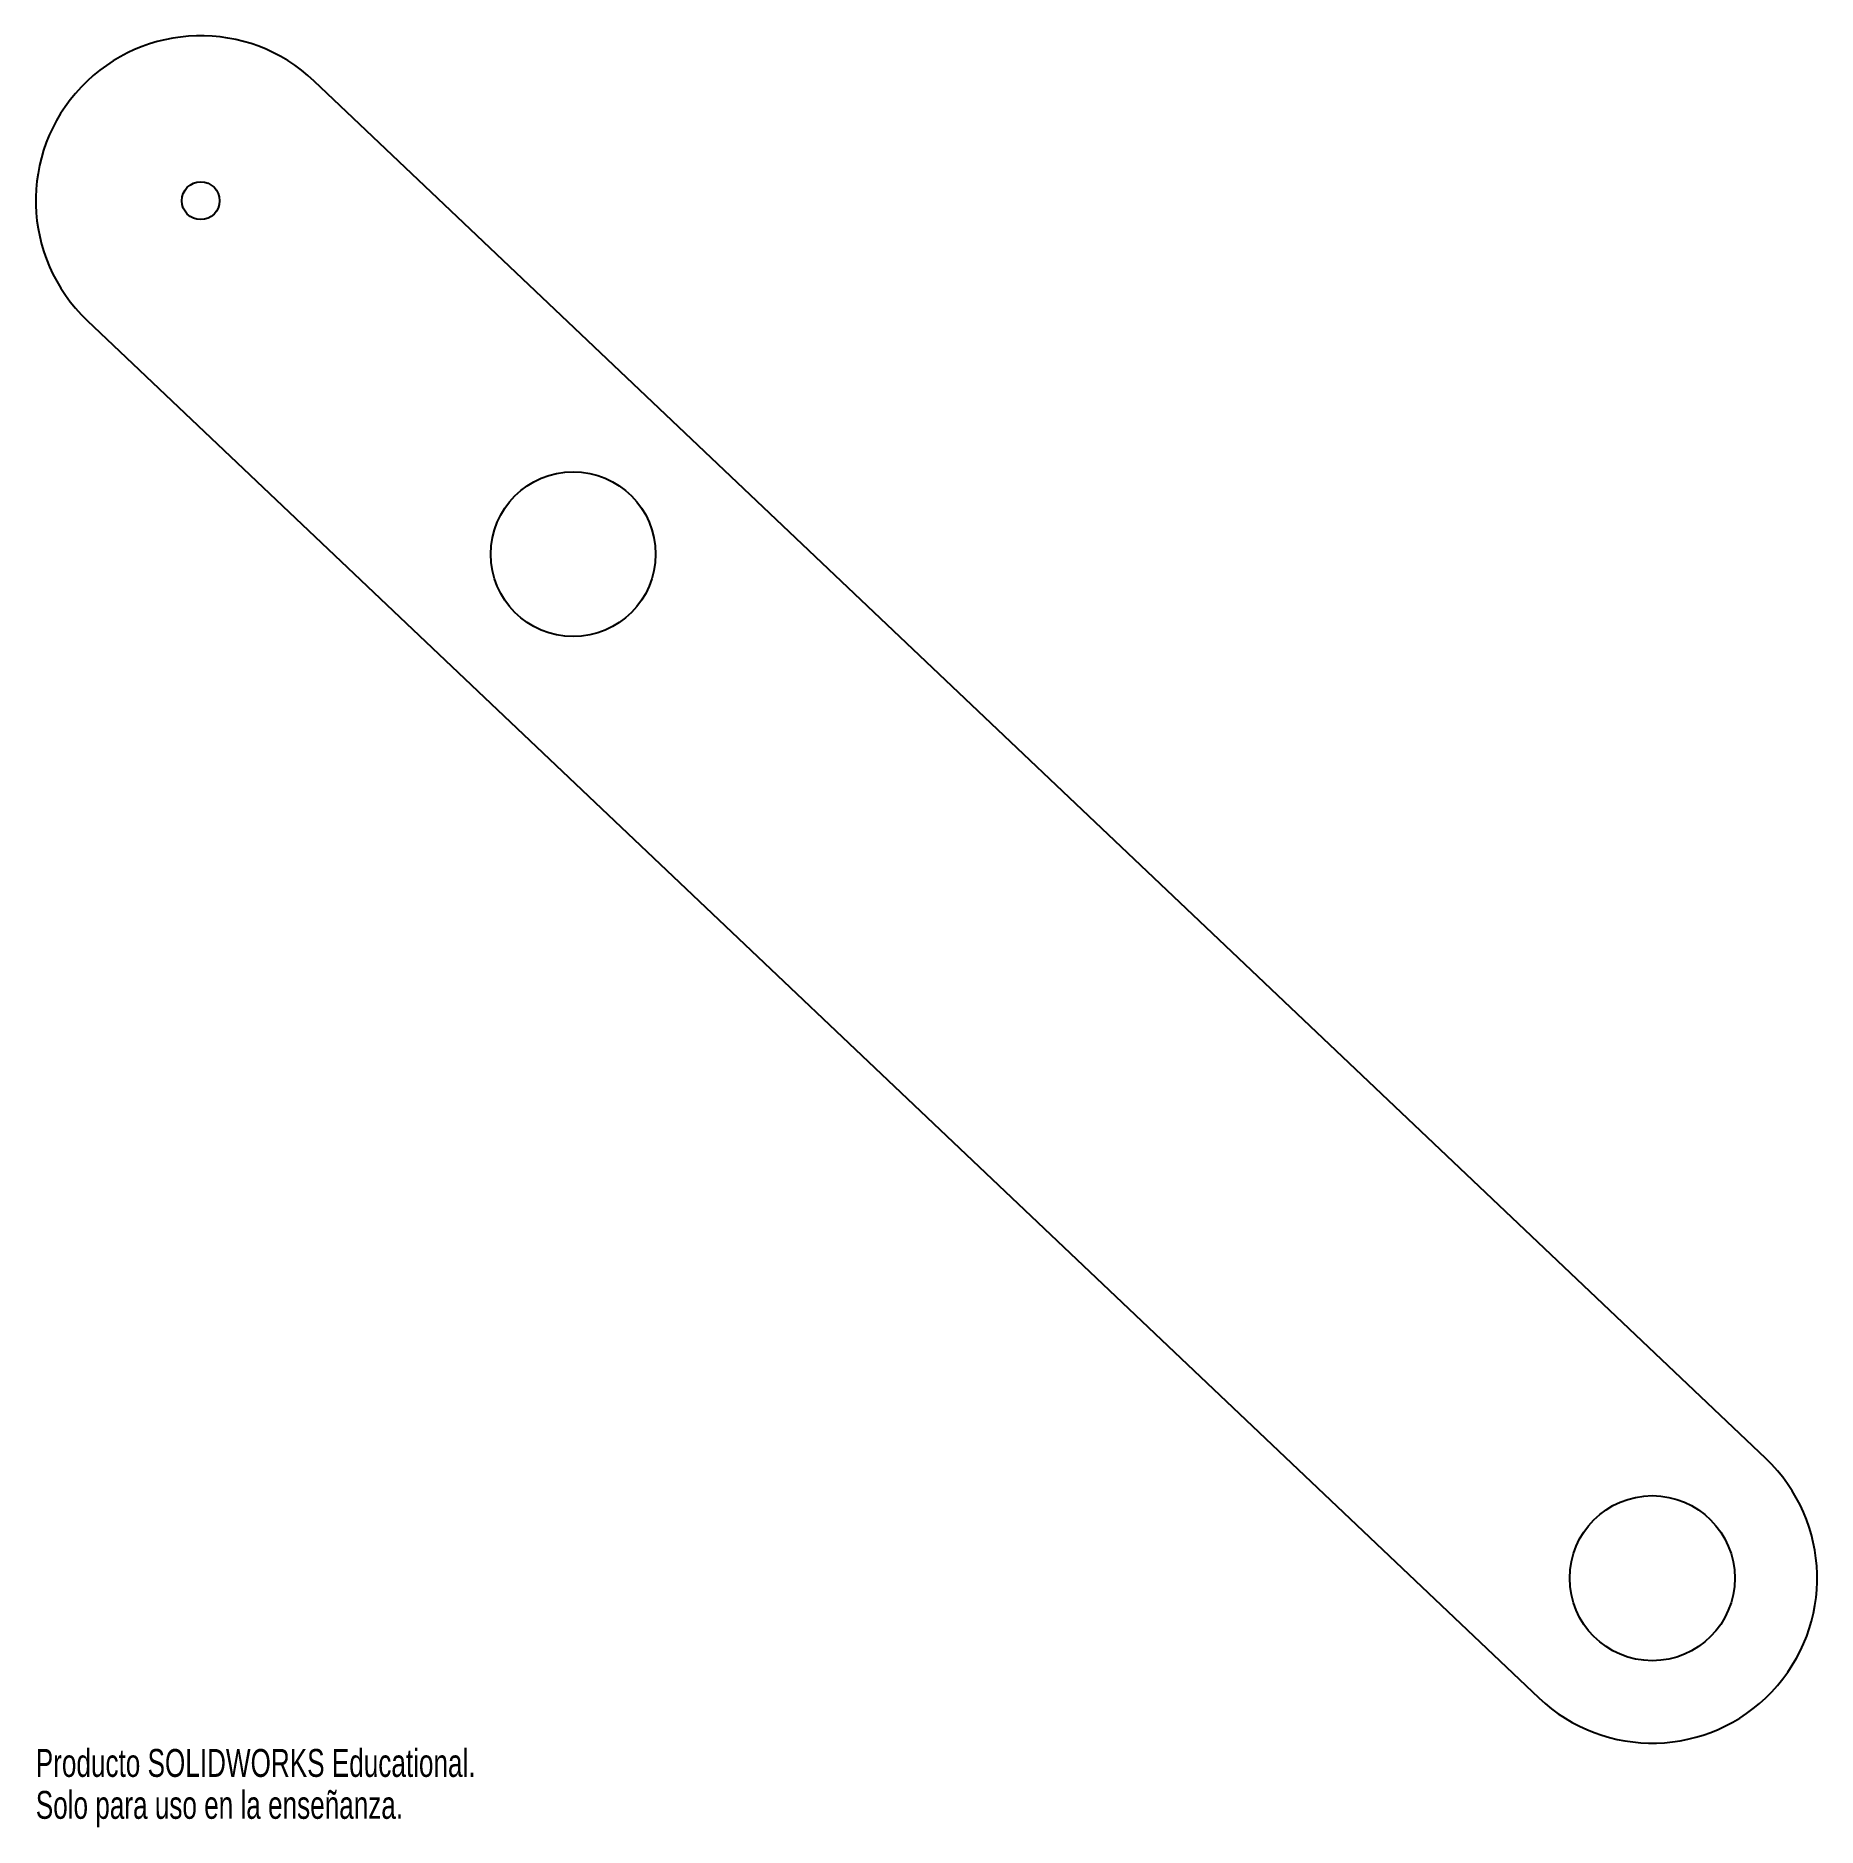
# Model space of a CAD drawing. Header units: inches. Extents: x 14.5 to 26.6, y 4.4 to 16.6.
import ezdxf

# ---------------------------------------------------------------- set-up
doc = ezdxf.new("R2010")
doc.units = ezdxf.units.IN
doc.header["$MEASUREMENT"] = 0
doc.styles.add('SLDTEXTSTYLE0', font='TXT', dxfattribs={"width": 0.7})

msp = doc.modelspace()

# ---------------------------------------------------------------- linework, layer by layer
at = {"color": 7, "linetype": 'Continuous', "lineweight": 25}
for p, q in [((26.274, 6.881), (16.374, 16.277)), ((14.825, 14.645), (24.726, 5.249))]:
    msp.add_line(p, q, dxfattribs=at)
for centre, radius in [((15.599, 15.461), 0.129), ((18.14, 13.05), 0.562), ((25.5, 6.065), 0.563)]:
    msp.add_circle(centre, radius, dxfattribs=at)
for centre, start, end in [((15.599, 15.461), 46.4991, 226.4991), ((25.5, 6.065), 226.4991, 46.4991)]:
    msp.add_arc(centre, 1.125, start, end, dxfattribs=at)

# ---------------------------------------------------------------- texts
at = {"color": 7, "linetype": 'Continuous', "char_height": 0.1903, "attachment_point": 1, "style": 'SLDTEXTSTYLE0'}
for s, insert in [('Producto SOLIDWORKS Educational.', (14.474, 4.9)), ('Solo para uso en la enseñanza.', (14.474, 4.614))]:
    msp.add_mtext(s, dxfattribs=dict(at, insert=insert))

doc.saveas('drawing.dxf')
